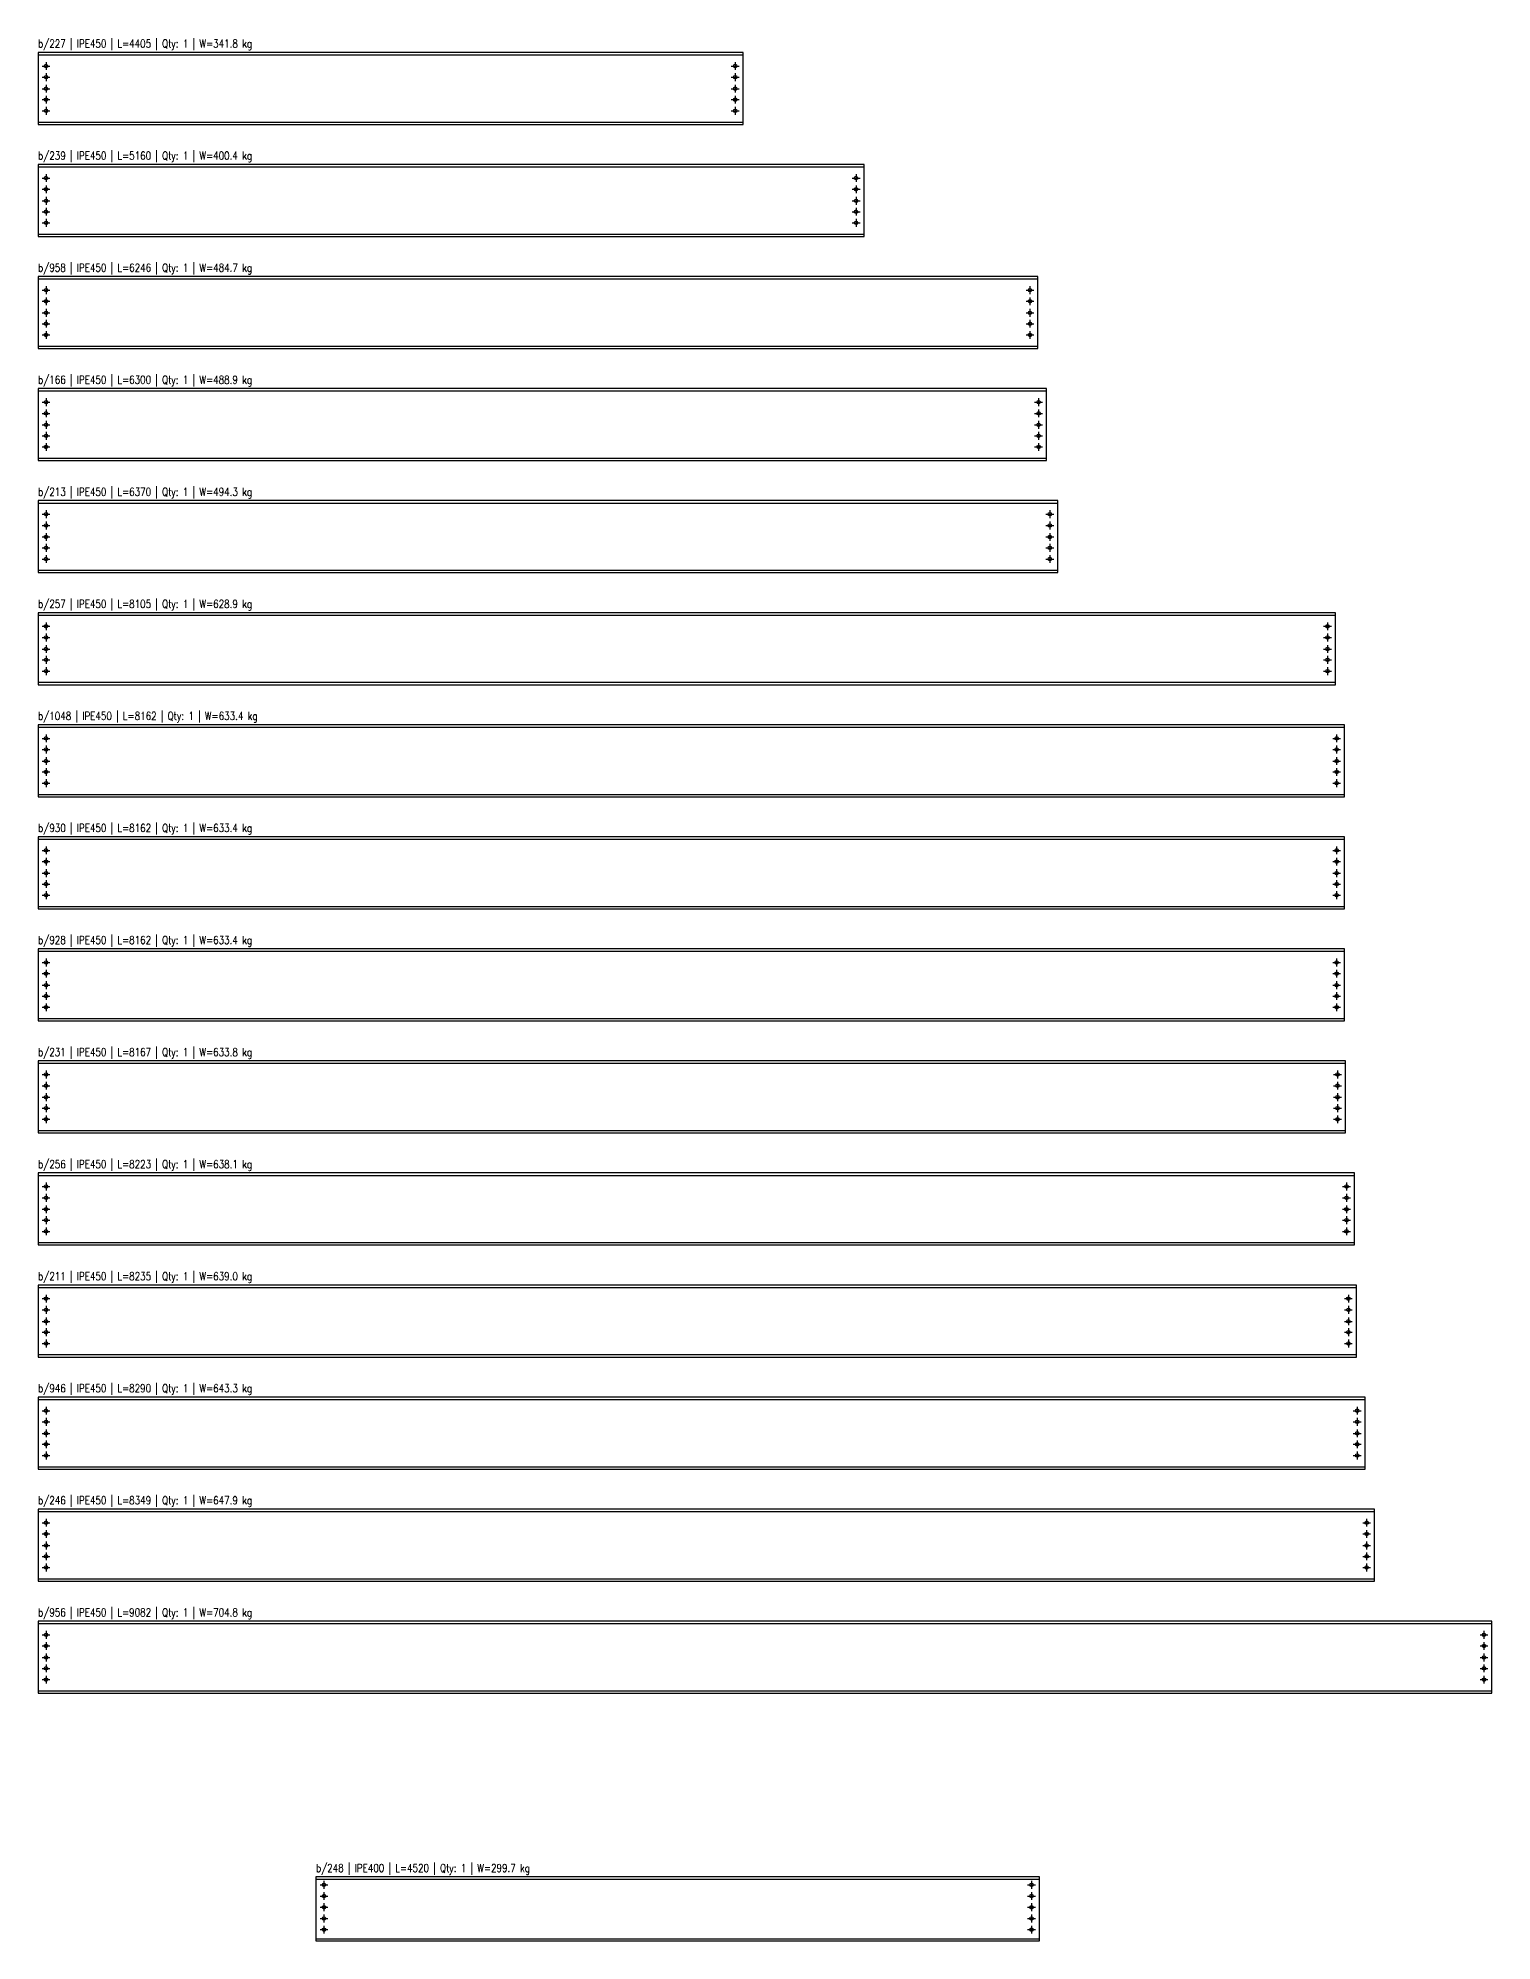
# Model space of a CAD drawing. Header units: millimetres. Extents: x 0 to 32981, y 32989 to 58006.
# Drawn here: x 12000 to 21082, y 33282 to 45169 of the extents above; entities that cross this region are included whole.
import ezdxf
from ezdxf.enums import TextEntityAlignment as Align

# ---------------------------------------------------------------- set-up
doc = ezdxf.new("R2010")
doc.units = ezdxf.units.MM
doc.header["$LTSCALE"] = 1000
for name, color, linetype in [('IPE400', 1, 'Continuous'), ('IPE450', 1, 'Continuous'), ('perforaciones', 3, 'Continuous'), ('TXT_GEN', 3, 'Continuous')]:
    doc.layers.add(name, color=color, linetype=linetype)
doc.styles.add('CNI_COTAS', font='romans.shx', dxfattribs={"width": 0.8})

# ---------------------------------------------------------------- blocks, each defined once
blk = doc.blocks.new('d22')
at = {"layer": 'perforaciones', "linetype": 'ByBlock'}
for p, q in [((-24.5, 0), (24.5, 0)), ((0, 24.5), (0, -24.5))]:
    blk.add_line(p, q, dxfattribs=at)
blk.add_circle((0, 0), 11, dxfattribs=at)

msp = doc.modelspace()

# ---------------------------------------------------------------- linework, layer by layer
at = {"layer": 'IPE400'}
for p, q in [((13736, 33668), (18256, 33668)), ((13736, 33295), (18256, 33295))]:
    msp.add_line(p, q, dxfattribs=at)
msp.add_lwpolyline([(13736, 33282), (18256, 33282), (18256, 33682), (13736, 33682)], close=True, dxfattribs=at)
at = {"layer": 'IPE450'}
for p, q in [((12000, 45064), (16405, 45064)), ((12000, 44644), (16405, 44644)), ((12000, 44364), (17160, 44364)), ((12000, 43944), (17160, 43944)), ((12000, 43664), (18246, 43664)), ((12000, 43244), (18246, 43244)), ((12000, 42964), (18300, 42964)), ((12000, 42544), (18300, 42544)), ((12000, 42264), (18370, 42264)), ((12000, 41844), (18370, 41844)), ((12000, 41564), (20105, 41564)), ((12000, 41144), (20105, 41144)), ((12000, 40864), (20162, 40864)), ((12000, 40444), (20162, 40444)), ((12000, 40164), (20162, 40164)), ((12000, 39744), (20162, 39744)), ((12000, 39464), (20162, 39464)), ((12000, 39044), (20162, 39044)), ((12000, 38764), (20167, 38764)), ((12000, 38344), (20167, 38344)), ((12000, 38064), (20223, 38064)), ((12000, 37644), (20223, 37644)), ((12000, 37364), (20235, 37364)), ((12000, 36944), (20235, 36944)), ((12000, 36664), (20290, 36664)), ((12000, 36244), (20290, 36244)), ((12000, 35964), (20349, 35964)), ((12000, 35544), (20349, 35544)), ((12000, 35264), (21082, 35264)), ((12000, 34844), (21082, 34844))]:
    msp.add_line(p, q, dxfattribs=at)
for points in [[(12000, 44629), (16405, 44629), (16405, 45079), (12000, 45079)], [(12000, 43929), (17160, 43929), (17160, 44379), (12000, 44379)], [(12000, 43229), (18246, 43229), (18246, 43679), (12000, 43679)], [(12000, 42529), (18300, 42529), (18300, 42979), (12000, 42979)], [(12000, 41829), (18370, 41829), (18370, 42279), (12000, 42279)], [(12000, 41129), (20105, 41129), (20105, 41579), (12000, 41579)], [(12000, 40429), (20162, 40429), (20162, 40879), (12000, 40879)], [(12000, 39729), (20162, 39729), (20162, 40179), (12000, 40179)], [(12000, 39029), (20162, 39029), (20162, 39479), (12000, 39479)], [(12000, 38329), (20167, 38329), (20167, 38779), (12000, 38779)], [(12000, 37629), (20223, 37629), (20223, 38079), (12000, 38079)], [(12000, 36929), (20235, 36929), (20235, 37379), (12000, 37379)], [(12000, 36229), (20290, 36229), (20290, 36679), (12000, 36679)], [(12000, 35529), (20349, 35529), (20349, 35979), (12000, 35979)], [(12000, 34829), (21082, 34829), (21082, 35279), (12000, 35279)]]:
    msp.add_lwpolyline(points, close=True, dxfattribs=at)

# ---------------------------------------------------------------- block references
at = {"layer": 'IPE400'}
for p in [(13786, 33632), (18206, 33632), (13786, 33562), (18206, 33562), (13786, 33492), (13786, 33422), (18206, 33492), (18206, 33422), (13786, 33352), (18206, 33352)]:
    msp.add_blockref('d22', p, dxfattribs=at)
at = {"layer": 'IPE450'}
for p in [(12050, 44994), (12050, 44924), (16355, 44994), (16355, 44924), (12050, 44852), (16355, 44852), (12050, 44784), (12050, 44714), (16355, 44784), (16355, 44714), (12050, 44294), (12050, 44224), (17110, 44294), (17110, 44224), (12050, 44152), (12050, 44084), (17110, 44152), (17110, 44084), (12050, 44014), (17110, 44014), (12050, 43594), (12050, 43524), (18196, 43594), (18196, 43524), (12050, 43452), (12050, 43384), (18196, 43452), (18196, 43384), (12050, 43314), (18196, 43314), (12050, 42894), (18250, 42894), (12050, 42824), (18250, 42824), (12050, 42752), (12050, 42684), (18250, 42752), (18250, 42684), (12050, 42614), (18250, 42614), (12050, 42194), (18320, 42194), (12050, 42124), (18320, 42124), (12050, 42052), (12050, 41984), (18320, 42052), (18320, 41984), (12050, 41914), (18320, 41914), (12050, 41494), (20055, 41494), (12050, 41424), (12050, 41352), (20055, 41424), (20055, 41352), (12050, 41284), (20055, 41284), (12050, 41214), (20055, 41214), (12050, 40794), (20112, 40794), (12050, 40724), (12050, 40652), (20112, 40724), (20112, 40652), (12050, 40584), (12050, 40514), (20112, 40584), (20112, 40514), (12050, 40094), (20112, 40094), (12050, 40024), (12050, 39952), (20112, 40024), (20112, 39952), (12050, 39884), (12050, 39814), (20112, 39884), (20112, 39814), (12050, 39394), (12050, 39324), (20112, 39394), (20112, 39324), (12050, 39252), (20112, 39252), (12050, 39184), (12050, 39114), (20112, 39184), (20112, 39114), (12050, 38694), (12050, 38624), (20117, 38694), (20117, 38624), (12050, 38552), (20117, 38552), (12050, 38484), (12050, 38414), (20117, 38484), (20117, 38414), (12050, 37994), (12050, 37924), (20173, 37994), (20173, 37924), (12050, 37852), (12050, 37784), (20173, 37852), (20173, 37784), (12050, 37714), (20173, 37714), (12050, 37294), (12050, 37224), (20185, 37294), (20185, 37224), (12050, 37152), (12050, 37084), (20185, 37152), (20185, 37084), (12050, 37014), (20185, 37014), (12050, 36594), (20240, 36594), (12050, 36524), (20240, 36524), (12050, 36452), (12050, 36384), (20240, 36452), (20240, 36384), (12050, 36314), (20240, 36314), (12050, 35894), (20299, 35894), (12050, 35824), (20299, 35824), (12050, 35752), (12050, 35684), (20299, 35752), (20299, 35684), (12050, 35614), (20299, 35614), (12050, 35194), (21032, 35194), (12050, 35124), (12050, 35052), (21032, 35124), (21032, 35052), (12050, 34984), (21032, 34984), (12050, 34914), (21032, 34914)]:
    msp.add_blockref('d22', p, dxfattribs=at)

# ---------------------------------------------------------------- texts
at = {"layer": 'TXT_GEN', "style": 'CNI_COTAS', "width": 0.8}
for s, p in [('b/227 | IPE450 | L=4405 | Qty: 1 | W=341.8 kg', (12000, 45094)), ('b/239 | IPE450 | L=5160 | Qty: 1 | W=400.4 kg', (12000, 44394)), ('b/958 | IPE450 | L=6246 | Qty: 1 | W=484.7 kg', (12000, 43694)), ('b/166 | IPE450 | L=6300 | Qty: 1 | W=488.9 kg', (12000, 42994)), ('b/213 | IPE450 | L=6370 | Qty: 1 | W=494.3 kg', (12000, 42294)), ('b/257 | IPE450 | L=8105 | Qty: 1 | W=628.9 kg', (12000, 41594)), ('b/1048 | IPE450 | L=8162 | Qty: 1 | W=633.4 kg', (12000, 40894)), ('b/930 | IPE450 | L=8162 | Qty: 1 | W=633.4 kg', (12000, 40194)), ('b/928 | IPE450 | L=8162 | Qty: 1 | W=633.4 kg', (12000, 39494)), ('b/231 | IPE450 | L=8167 | Qty: 1 | W=633.8 kg', (12000, 38794)), ('b/256 | IPE450 | L=8223 | Qty: 1 | W=638.1 kg', (12000, 38094)), ('b/211 | IPE450 | L=8235 | Qty: 1 | W=639.0 kg', (12000, 37394)), ('b/946 | IPE450 | L=8290 | Qty: 1 | W=643.3 kg', (12000, 36694)), ('b/246 | IPE450 | L=8349 | Qty: 1 | W=647.9 kg', (12000, 35994)), ('b/956 | IPE450 | L=9082 | Qty: 1 | W=704.8 kg', (12000, 35294)), ('b/248 | IPE400 | L=4520 | Qty: 1 | W=299.7 kg', (13736, 33697))]:
    msp.add_text(s, height=50, dxfattribs=at).set_placement(p, align=Align.BOTTOM_LEFT)

doc.saveas('drawing.dxf')
